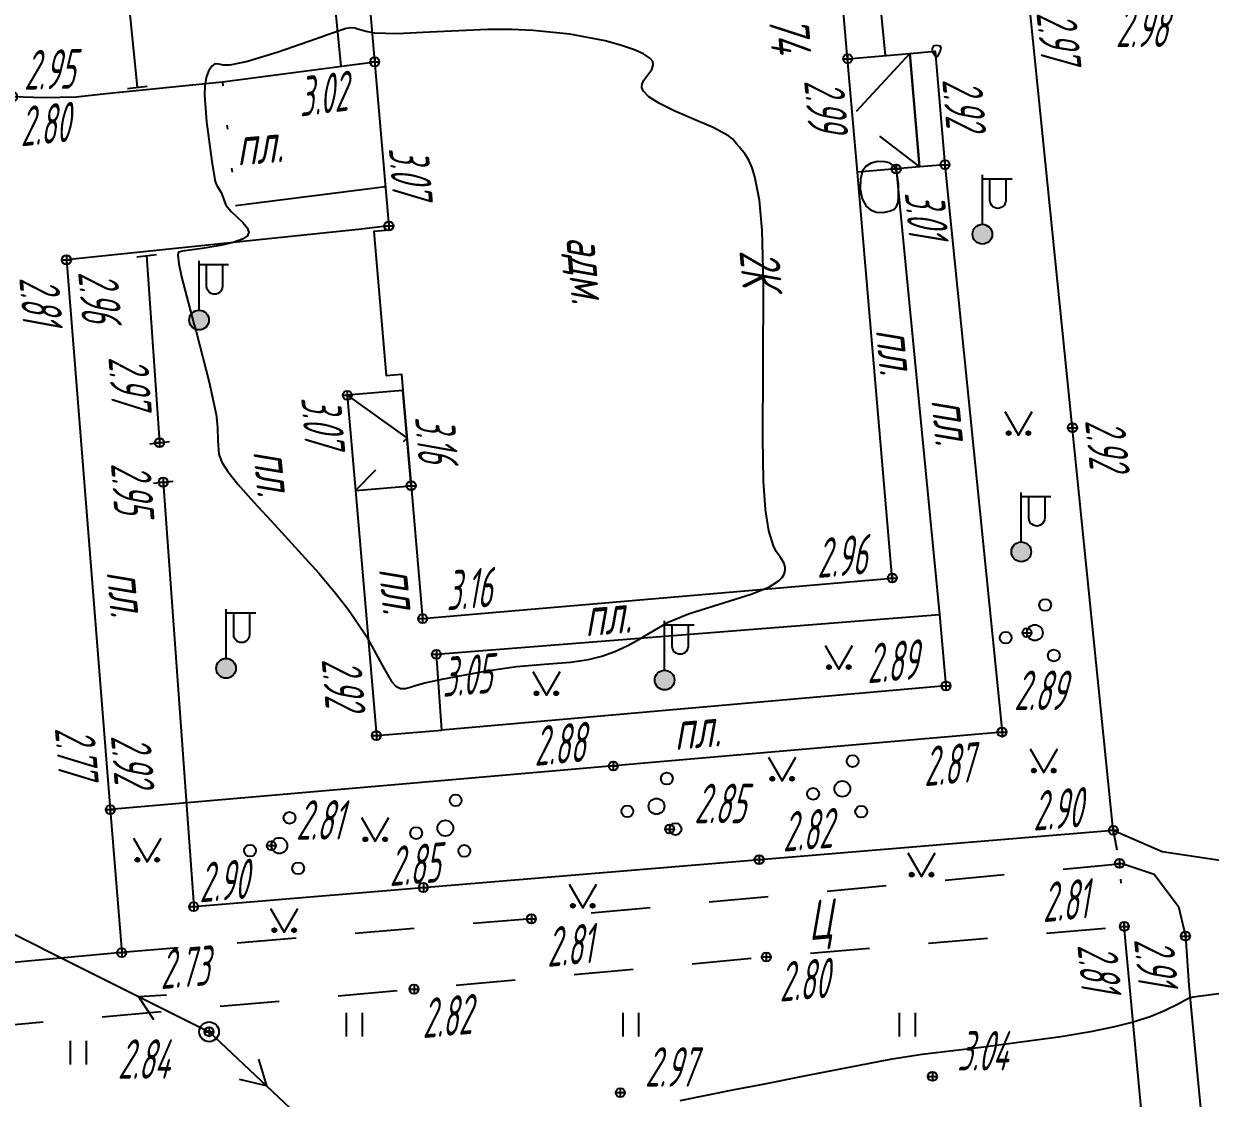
# Model space of a CAD drawing. Extents: x 1233805 to 1234355, y 654698 to 655114.
# Drawn here: x 1233992.51 to 1234022.54, y 654780.51 to 654807.73 of the extents above; entities that cross this region are included whole.
import ezdxf

# ---------------------------------------------------------------- set-up
doc = ezdxf.new("R2010")
doc.units = 0
for name, pattern in [('ИИDash_05_15', [2, 0.5, -1.5]), ('ИИDash_15_15', [3, 1.5, -1.5]), ('ИИDash_20_10', [3, 2, -1]), ('ИИDot', [1, 0, -1])]:
    doc.linetypes.add(name, pattern=pattern)
for name, color, linetype, lineweight in [('ИИ_ГОРИЗОНТАЛИ_ОСН', 32, 'Continuous', 25), ('ИИ_ДОРОГИ_АД', 7, 'Continuous', 25), ('ИИ_ЛЭП_НН', 250, 'Continuous', 25), ('ИИ_ОГРАДЫ', 7, 'Continuous', 25), ('ИИ_ОТМЕТКИ', 7, 'Continuous', 25), ('ИИ_СТРОЕНИЕ', 7, 'Continuous', 25), ('ИИ_ТРУБОПРОВОДЫ', 7, 'Continuous', 25), ('ИИ_УГОДЬЯ', 7, 'Continuous', 25)]:
    doc.layers.add(name, color=color, linetype=linetype, lineweight=lineweight)
doc.styles.add('VNIPISIMPLEXCUR', font='simplex.shx', dxfattribs={"width": 0.8, "oblique": 15})
doc.styles.add('ГОСТ 2.304 КУРСИВ', font='cs_gost2304.shx', dxfattribs={"oblique": 15})
doc.linetypes.add('ИИ054741_6', pattern='A,2,-0.5,[35,3dservice.shx,S=1,R=0,X=0,Y=0],-0.5,2', length=5)
doc.linetypes.add('ИИ054751', pattern='A,2.5,[1,3dservice.shx,S=0.8,R=0,X=0,Y=0],2.5', length=5)

# ---------------------------------------------------------------- blocks, each defined once
blk = doc.blocks.new('ИИ05401')
at = {"color": 0, "linetype": 'Continuous', "lineweight": 25}
for points in [[(-0.4, 1.2), (-0.4, 0)], [(0.4, 1.2), (0.4, 0)]]:
    blk.add_lwpolyline(points, dxfattribs=at)
blk = doc.blocks.new('ИИ05394')
at = {"color": 0, "linetype": 'Continuous', "lineweight": 25}
for centre, radius in [((0.52, 1.407), 0.3), ((-1.479, -0.253), 0.3), ((0, 0), 0.4), ((0.958, -1.154), 0.3)]:
    blk.add_circle(centre, radius, dxfattribs=at)
blk = doc.blocks.new('ИИ05416')
at = {"linetype": 'Continuous', "lineweight": 25}
h = blk.add_hatch(color=0, dxfattribs=at)
edge = h.paths.add_edge_path()
edge.add_arc((-0.5, 0.1), 0.1, 0, 360)
h = blk.add_hatch(color=0, dxfattribs=at)
edge = h.paths.add_edge_path()
edge.add_arc((0.5, 0.1), 0.1, 0, 360)
at = {"color": 0, "linetype": 'Continuous', "lineweight": 25}
blk.add_lwpolyline([(-0.693, 1.2), (0, 0), (0.693, 1.2)], dxfattribs=at)
for centre in [(-0.5, 0.1), (0.5, 0.1)]:
    blk.add_circle(centre, 0.1, dxfattribs=at)
blk = doc.blocks.new('ИИ051081')
at = {"linetype": 'Continuous', "lineweight": 25}
blk.add_hatch(color=0, dxfattribs=at).paths.add_polyline_path([(-0.05, 0, 1), (0.05, 0, 1)])
at = {"color": 0, "linetype": 'Continuous', "lineweight": 25}
for radius in [0.5, 0.05]:
    blk.add_circle((0, 0), radius, dxfattribs=at)
blk = doc.blocks.new('ИИ051144')
at = {"color": 0, "linetype": 'Continuous', "lineweight": 25, "flags": 128}
for points in [[(2.775, 0.707), (4, 0), (2.775, -0.707)], [(4, 0), (0, 0)]]:
    blk.add_lwpolyline(points, dxfattribs=at)
blk = doc.blocks.new('ИИ0511013')
at = {"linetype": 'Continuous', "lineweight": 25}
h = blk.add_hatch(color=0, dxfattribs=at)
edge = h.paths.add_edge_path()
edge.add_arc((0, 0), 0.5, 0, 360)
at = {"color": 0, "linetype": 'Continuous', "lineweight": 25, "flags": 128}
for points in [[(0, 0.5), (0, 3)], [(0, 2.806), (1.5, 2.806)], [(1.184, 2.806), (1.184, 1.706), (1.174, 1.617), (1.144, 1.532), (1.096, 1.456), (1.033, 1.393), (0.957, 1.345), (0.873, 1.316), (0.784, 1.306), (0.695, 1.316), (0.61, 1.345), (0.534, 1.393), (0.471, 1.456), (0.423, 1.532), (0.394, 1.617), (0.384, 1.706), (0.384, 2.806)]]:
    blk.add_lwpolyline(points, dxfattribs=at)
at = {"color": 0, "linetype": 'Continuous', "lineweight": 25}
blk.add_circle((0, 0), 0.5, dxfattribs=at)
blk = doc.blocks.new('ИИ051171')
at = {"color": 0, "linetype": 'Continuous', "lineweight": 25, "flags": 128}
blk.add_lwpolyline([(0.707, -0.707), (-0.707, 0.707)], dxfattribs=at)
at = {"color": 0, "linetype": 'Continuous', "lineweight": 25}
blk.add_circle((0, 0), 1, dxfattribs=at)
at = {"color": 0, "linetype": 'Continuous', "style": 'VNIPISIMPLEXCUR', "oblique": 15, "width": 0.8}
for tag, p in [('NUMBER', (1.7, -1)), ('HATCH', (1.7, -4.4)), ('HEIGHT', (1.7, -7.8)), ('TOP1', (1.7, -11.2)), ('TOP2', (1.7, -14.6)), ('TOP3', (1.7, -18)), ('TOP4', (1.7, -21.4)), ('TOP5', (1.7, -24.8)), ('BOTTOM', (1.7, -28.2))]:
    blk.add_attdef(tag, p, '', height=2, dxfattribs=at)
blk = doc.blocks.new('PICKET')
at = {"color": 0, "linetype": 'Continuous', "lineweight": 25}
for p, q in [((-0.23, 0), (0.23, 0)), ((0, 0.23), (0, -0.23))]:
    blk.add_line(p, q, dxfattribs=at)
blk.add_circle((0, 0), 0.23, dxfattribs=at)
at = {"color": 0, "linetype": 'Continuous', "style": 'VNIPISIMPLEXCUR', "oblique": 15, "width": 0.8}
blk.add_attdef('OTMETKA', (1.25, 0.3), '', height=2, dxfattribs=at)
at = {"color": 8, "linetype": 'Continuous', "style": 'VNIPISIMPLEXCUR', "oblique": 15, "width": 0.8, "flags": 1}
blk.add_attdef('NOMER', (1.25, -2.7), '', height=2, dxfattribs=at)

msp = doc.modelspace()

# ---------------------------------------------------------------- linework, layer by layer
at = {"layer": 'ИИ_ГОРИЗОНТАЛИ_ОСН', "elevation": 3, "flags": 128}
for points in [[(1233997.765, 654802.957), (1233997.876, 654802.857), (1233998.064, 654802.682), (1233998.165, 654802.553), (1233998.2, 654802.444), (1233998.168, 654802.354), (1233998.041, 654802.265), (1233997.81, 654802.183), (1233997.481, 654802.108), (1233997.018, 654802.034), (1233996.523, 654801.964), (1233996.487, 654801.959), (1233996.419, 654801.936), (1233996.404, 654801.862), (1233996.429, 654801.648), (1233996.5, 654801.314), (1233996.815, 654800.123), (1233996.867, 654799.933), (1233997.203, 654798.644), (1233997.373, 654797.83), (1233997.411, 654797.498), (1233997.421, 654797.157), (1233997.445, 654796.823), (1233997.521, 654796.62), (1233997.672, 654796.381), (1233997.926, 654796.062), (1233998.32, 654795.618), (1233998.766, 654795.137), (1233999.974, 654793.808), (1234000.398, 654793.305), (1234000.736, 654792.872), (1234001.175, 654792.218), (1234001.577, 654791.481), (1234001.812, 654791.062), (1234001.922, 654790.945), (1234002.041, 654790.888), (1234002.17, 654790.885), (1234002.346, 654790.937), (1234002.392, 654790.953), (1234002.656, 654791.028), (1234003.129, 654791.129), (1234003.229, 654791.149), (1234003.277, 654791.159), (1234004.226, 654791.339), (1234004.98, 654791.444), (1234005.688, 654791.501), (1234006.35, 654791.554), (1234006.802, 654791.622), (1234007.136, 654791.706), (1234007.467, 654791.824), (1234007.798, 654791.974), (1234008.134, 654792.161), (1234008.328, 654792.282), (1234008.819, 654792.566), (1234009.333, 654792.78), (1234010.107, 654793.023), (1234010.917, 654793.277), (1234011.385, 654793.467), (1234011.625, 654793.621), (1234011.705, 654793.702), (1234011.757, 654793.787), (1234011.783, 654793.874), (1234011.782, 654793.964), (1234011.754, 654794.058), (1234011.699, 654794.156), (1234011.652, 654794.22), (1234011.557, 654794.356), (1234011.485, 654794.498), (1234011.368, 654794.88), (1234011.285, 654795.425), (1234011.235, 654796.137), (1234011.215, 654797.227), (1234011.225, 654799.012), (1234011.234, 654801.173), (1234011.198, 654802.496), (1234011.128, 654803.255), (1234011.015, 654803.847), (1234010.944, 654804.077), (1234010.863, 654804.269), (1234010.771, 654804.424), (1234010.654, 654804.565), (1234010.627, 654804.595), (1234010.553, 654804.687), (1234010.456, 654804.8), (1234010.346, 654804.889), (1234009.962, 654805.093), (1234009.575, 654805.258), (1234008.989, 654805.511), (1234008.6, 654805.703), (1234008.331, 654805.874), (1234008.185, 654806.022), (1234008.153, 654806.109), (1234008.16, 654806.201), (1234008.205, 654806.299), (1234008.301, 654806.428), (1234008.402, 654806.569), (1234008.441, 654806.672), (1234008.427, 654806.767), (1234008.358, 654806.857), (1234008.195, 654806.965), (1234007.944, 654807.076), (1234007.616, 654807.186), (1234007.225, 654807.289), (1234006.333, 654807.457), (1234005.4, 654807.555), (1234004.854, 654807.577), (1234004.258, 654807.578), (1234002.782, 654807.51), (1234001.947, 654807.468), (1234001.385, 654807.489), (1234001.176, 654807.525), (1234000.985, 654807.583), (1234000.888, 654807.613), (1234000.789, 654807.622), (1234000.67, 654807.602), (1234000.198, 654807.443), (1234000.084, 654807.402), (1233998.948, 654807.005), (1233998.174, 654806.768), (1233997.719, 654806.678), (1233997.564, 654806.674), (1233997.441, 654806.698), (1233997.439, 654806.699), (1233997.342, 654806.712), (1233997.264, 654806.649), (1233997.183, 654806.523), (1233997.126, 654806.36), (1233997.092, 654806.156), (1233997.082, 654805.912), (1233997.129, 654805.239), (1233997.268, 654804.232), (1233997.342, 654803.769), (1233997.344, 654803.757), (1233997.345, 654803.752), (1233997.381, 654803.649), (1233997.458, 654803.519), (1233997.499, 654803.452), (1233997.559, 654803.298), (1233997.561, 654803.288), (1233997.62, 654803.129), (1233997.765, 654802.957)], [(1234015.627, 654807.171), (1234015.62, 654807.171), (1234015.559, 654807.169), (1234015.525, 654807.151), (1234015.499, 654807.095), (1234015.501, 654807.028), (1234015.558, 654806.934), (1234015.575, 654806.913), (1234015.583, 654806.903), (1234015.612, 654806.877), (1234015.642, 654806.901), (1234015.703, 654807.015), (1234015.728, 654807.111), (1234015.705, 654807.156), (1234015.631, 654807.17), (1234015.627, 654807.171)], [(1234014.45, 654802.983), (1234014.543, 654803.03), (1234014.603, 654803.095), (1234014.636, 654803.183), (1234014.652, 654803.318), (1234014.65, 654803.668), (1234014.61, 654803.952), (1234014.568, 654804.067), (1234014.508, 654804.147), (1234014.424, 654804.199), (1234014.308, 654804.229), (1234014.122, 654804.233), (1234013.958, 654804.194), (1234013.83, 654804.114), (1234013.742, 654803.997), (1234013.684, 654803.792), (1234013.68, 654803.539), (1234013.732, 654803.294), (1234013.829, 654803.108), (1234013.943, 654803.008), (1234014.09, 654802.953), (1234014.268, 654802.944), (1234014.45, 654802.983)]]:
    msp.add_lwpolyline(points, close=True, dxfattribs=at)
msp.add_lwpolyline([(1234023.022, 654783.186), (1234022.109, 654783.073), (1234021.991, 654783.036), (1234021.806, 654782.939), (1234021.731, 654782.897), (1234021.386, 654782.722), (1234021.017, 654782.572), (1234020.594, 654782.436), (1234020.122, 654782.315), (1234019.513, 654782.191), (1234018.757, 654782.065), (1234016.812, 654781.805), (1234016.248, 654781.74), (1234015.247, 654781.617), (1234014.44, 654781.492), (1234012.304, 654781.078), (1234011.262, 654780.87), (1234010.492, 654780.72), (1234009.117, 654780.448)], dxfattribs=at)
at = {"layer": 'ИИ_ДОРОГИ_АД', "flags": 128}
for points in [[(1234000.541, 654806.648), (1234000.244, 654809.664), (1234013.935, 654810.812), (1234014.313, 654806.92)], [(1233992.228, 654805.88), (1233993.016, 654805.853), (1233993.83, 654805.875), (1233994.59, 654805.957), (1233997.533, 654806.252), (1234001.391, 654806.76)], [(1233981.255, 654804.165), (1233976.201, 654797.474), (1233977.097, 654780.583), (1233977.198, 654778.809), (1233977.443, 654774.406), (1233988.26, 654775.245), (1233999.428, 654776.096), (1234012.021, 654777.044), (1234021.026, 654777.722), (1234020.367, 654784.861)], [(1234015.827, 654804.155), (1234017.273, 654789.783), (1233994.697, 654787.822)], [(1234014.592, 654804.048), (1234015.688, 654792.762)], [(1233997.869, 654803.123), (1234001.662, 654803.6)], [(1234001.748, 654802.605), (1234000.983, 654802.516), (1233993.587, 654801.745), (1233994.697, 654787.822), (1233994.986, 654784.199), (1233985.298, 654783.309)], [(1234000.904, 654795.903), (1234001.433, 654789.697), (1234003.089, 654789.837)], [(1234020.316, 654786.444), (1234020.388, 654786.429), (1234021.121, 654786.184), (1234021.742, 654785.37), (1234021.915, 654784.616), (1234022.001, 654783.369), (1234022.389, 654779.292), (1234022.526, 654777.786), (1234027.499, 654778.201), (1234029.787, 654778.344), (1234029.756, 654779.381), (1234033.756, 654779.669), (1234033.834, 654778.694), (1234041.689, 654779.253), (1234041.626, 654780.296), (1234045.75, 654780.563), (1234045.789, 654779.562), (1234058.144, 654780.443)]]:
    msp.add_lwpolyline(points, dxfattribs=at)
at = {"layer": 'ИИ_ДОРОГИ_АД', "linetype": 'ИИDot', "flags": 128}
for points in [[(1233997.533, 654806.252), (1233997.869, 654803.123)], [(1234020.367, 654784.861), (1234020.245, 654786.459), (1234020.316, 654786.444)]]:
    msp.add_lwpolyline(points, dxfattribs=at)
at = {"layer": 'ИИ_ДОРОГИ_АД', "flags": 128}
msp.add_lwpolyline([(1234003.089, 654789.837), (1234002.953, 654791.756), (1234015.688, 654792.762), (1234015.85, 654790.955)], close=True, dxfattribs=at)
at = {"layer": 'ИИ_ДОРОГИ_АД', "linetype": 'ИИDash_15_15', "flags": 128}
for points in [[(1234020.316, 654786.444), (1234005.358, 654785.054), (1233994.986, 654784.199)], [(1233977.198, 654778.809), (1233982.719, 654781.603), (1233987.733, 654781.976), (1234002.385, 654783.273), (1234011.303, 654784.089), (1234020.367, 654784.861)]]:
    msp.add_lwpolyline(points, dxfattribs=at)
at = {"layer": 'ИИ_ЛЭП_НН', "flags": 128}
msp.add_lwpolyline([(1233971.971, 654794.822), (1233997.198, 654782.193), (1234032.639, 654748.781)], dxfattribs=at)
at = {"layer": 'ИИ_ОГРАДЫ', "linetype": 'ИИ054741_6'}
for points in [[(1233996.036, 654796.114), (1233996.808, 654785.365), (1234020.088, 654787.297), (1234017.326, 654814.536), (1233994.756, 654812.313), (1233995.378, 654806.117)], [(1233995.616, 654801.852), (1233995.942, 654797.117)]]:
    msp.add_lwpolyline(points, dxfattribs=at)
at = {"layer": 'ИИ_ОГРАДЫ', "flags": 128}
for points in [[(1233995.129, 654806.089), (1233995.626, 654806.144)], [(1233995.367, 654801.824), (1233995.864, 654801.879)], [(1233995.694, 654797.089), (1233996.191, 654797.144)], [(1233995.787, 654796.087), (1233996.284, 654796.142)]]:
    msp.add_lwpolyline(points, dxfattribs=at)
at = {"layer": 'ИИ_ОГРАДЫ', "linetype": 'ИИ054751', "flags": 128}
msp.add_lwpolyline([(1234020.088, 654787.297), (1234021.329, 654786.762), (1234027.341, 654785.859), (1234029.448, 654786.818)], dxfattribs=at)
at = {"layer": 'ИИ_СТРОЕНИЕ'}
for points in [[(1234001.22, 654808.748), (1234001.757, 654802.494), (1234001.364, 654802.46), (1234001.679, 654798.818), (1234002.07, 654798.851), (1234002.106, 654798.437), (1234002.313, 654796.025), (1234002.603, 654792.659), (1234014.491, 654793.685), (1234013.608, 654803.963), (1234013.361, 654806.838), (1234013.108, 654809.774)], [(1234014.937, 654806.974), (1234015.185, 654804.099), (1234013.608, 654803.963), (1234013.361, 654806.838)], [(1234015.185, 654804.099), (1234014.937, 654806.974), (1234015.579, 654807.029), (1234015.827, 654804.155)], [(1234000.695, 654798.315), (1234000.904, 654795.903), (1234002.313, 654796.025), (1234002.106, 654798.437)]]:
    msp.add_lwpolyline(points, close=True, dxfattribs=at)
at = {"layer": 'ИИ_СТРОЕНИЕ', "linetype": 'ИИDash_20_10', "flags": 128}
for points in [[(1234014.937, 654806.974), (1234013.484, 654805.4), (1234015.185, 654804.099)], [(1234000.695, 654798.315), (1234002.21, 654797.231), (1234000.904, 654795.903)]]:
    msp.add_lwpolyline(points, dxfattribs=at)
at = {"layer": 'ИИ_УГОДЬЯ', "linetype": 'ИИDash_05_15', "flags": 128}
msp.add_lwpolyline([(1234020.088, 654787.297), (1234020.245, 654786.459)], dxfattribs=at)

# ---------------------------------------------------------------- block references
at = {"layer": 'ИИ_ЛЭП_НН', "xscale": 0.5, "yscale": 0.5, "zscale": 0.5}
for name, p in [('ИИ0511013', (1234016.774, 654802.395, -11.67)), ('ИИ0511013', (1233996.943, 654800.22, -11.67)), ('ИИ0511013', (1234017.759, 654794.35, -11.67)), ('ИИ0511013', (1233997.628, 654791.399, -11.67)), ('ИИ0511013', (1234008.73, 654791.101, -11.67)), ('ИИ051081', (1233997.198, 654782.193))]:
    msp.add_blockref(name, p, dxfattribs=at)
at = {"layer": 'ИИ_ЛЭП_НН', "xscale": 0.4999999999999997, "yscale": 0.4999999999999997, "zscale": 0.4999999999999997}
for rotation in [153.4061376393955, 316.6875793515755]:
    msp.add_blockref('ИИ051144', (1233997.198, 654782.193), dxfattribs=dict(at, rotation=rotation))
at = {"layer": 'ИИ_ОТМЕТКИ'}
ref = msp.add_blockref('PICKET', (1234017.928, 654808.606, 2.967), dxfattribs=dict(at, xscale=0.5, yscale=0.5, zscale=0.5))
ref.add_attrib('OTMETKA', '2.97', (1234018.14, 654807.999, 2.967), dxfattribs={"layer": '0', "color": 0, "linetype": 'Continuous', "height": 1, "rotation": 275.7896, "style": 'ГОСТ 2.304 КУРСИВ', "oblique": 15, "width": 0.65})
ref = msp.add_blockref('PICKET', (1234013.361, 654806.838, 2.988), dxfattribs=dict(at, xscale=0.5, yscale=0.5, zscale=0.5))
ref.add_attrib('OTMETKA', '2.99', (1234012.261, 654806.28, 2.988), dxfattribs={"layer": '0', "color": 0, "linetype": 'Continuous', "height": 1, "rotation": 274.9114, "style": 'ГОСТ 2.304 КУРСИВ', "oblique": 15, "width": 0.65})
ref = msp.add_blockref('PICKET', (1234001.391, 654806.76, 3.024), dxfattribs=dict(at, xscale=0.5, yscale=0.5, zscale=0.5))
ref.add_attrib('OTMETKA', '3.02', (1233999.506, 654805.368, 3.024), dxfattribs={"layer": '0', "color": 0, "linetype": 'Continuous', "height": 1, "rotation": 7.5039, "style": 'ГОСТ 2.304 КУРСИВ', "oblique": 15, "width": 0.65})
ref = msp.add_blockref('PICKET', (1234015.827, 654804.155, 2.924), dxfattribs=dict(at, xscale=0.5, yscale=0.5, zscale=0.5))
ref.add_attrib('OTMETKA', '2.92', (1234015.757, 654806.309, 2.924), dxfattribs={"layer": '0', "color": 0, "linetype": 'Continuous', "height": 1, "rotation": 274.9315, "style": 'ГОСТ 2.304 КУРСИВ', "oblique": 15, "width": 0.65})
ref = msp.add_blockref('PICKET', (1233992.228, 654805.88, 2.804), dxfattribs=dict(at, xscale=0.5, yscale=0.5, zscale=0.5))
ref.add_attrib('OTMETKA', '2.80', (1233992.435, 654804.617, 2.804), dxfattribs={"layer": '0', "color": 0, "linetype": 'Continuous', "height": 1, "rotation": 5.7269, "style": 'ГОСТ 2.304 КУРСИВ', "oblique": 15, "width": 0.65})
ref = msp.add_blockref('PICKET', (1234001.748, 654802.605, 3.073), dxfattribs=dict(at, xscale=0.5, yscale=0.5, zscale=0.5))
ref.add_attrib('OTMETKA', '3.07', (1234001.743, 654804.568, 3.073), dxfattribs={"layer": '0', "color": 0, "linetype": 'Continuous', "height": 1, "rotation": 274.9114, "style": 'ГОСТ 2.304 КУРСИВ', "oblique": 15, "width": 0.65})
ref = msp.add_blockref('PICKET', (1234014.592, 654804.048, 3.005), dxfattribs=dict(at, xscale=0.5, yscale=0.5, zscale=0.5))
ref.add_attrib('OTMETKA', '3.01', (1234014.802, 654803.44, 3.005), dxfattribs={"layer": '0', "color": 0, "linetype": 'Continuous', "height": 1, "rotation": 275.5464, "style": 'ГОСТ 2.304 КУРСИВ', "oblique": 15, "width": 0.65})
ref = msp.add_blockref('PICKET', (1233993.587, 654801.745, 2.814), dxfattribs=dict(at, xscale=0.5, yscale=0.5, zscale=0.5))
ref.add_attrib('OTMETKA', '2.81', (1233992.392, 654801.289, 2.814), dxfattribs={"layer": '0', "color": 0, "linetype": 'Continuous', "height": 1, "rotation": 274.5589, "style": 'ГОСТ 2.304 КУРСИВ', "oblique": 15, "width": 0.65})
ref = msp.add_blockref('PICKET', (1233995.942, 654797.117, 2.968), dxfattribs=dict(at, xscale=0.5, yscale=0.5, zscale=0.5))
ref.add_attrib('OTMETKA', '2.97', (1233994.649, 654799.278, 2.968), dxfattribs={"layer": '0', "color": 0, "linetype": 'Continuous', "height": 1, "rotation": 273.9449, "style": 'ГОСТ 2.304 КУРСИВ', "oblique": 15, "width": 0.65})
ref = msp.add_blockref('PICKET', (1234000.695, 654798.315, 3.067), dxfattribs=dict(at, xscale=0.5, yscale=0.5, zscale=0.5))
ref.add_attrib('OTMETKA', '3.07', (1233999.524, 654798.25, 3.067), dxfattribs={"layer": '0', "color": 0, "linetype": 'Continuous', "height": 1, "rotation": 274.9315, "style": 'ГОСТ 2.304 КУРСИВ', "oblique": 15, "width": 0.65})
ref = msp.add_blockref('PICKET', (1234002.313, 654796.025, 3.159), dxfattribs=dict(at, xscale=0.5, yscale=0.5, zscale=0.5))
ref.add_attrib('OTMETKA', '3.16', (1234002.406, 654797.758, 3.159), dxfattribs={"layer": '0', "color": 0, "linetype": 'Continuous', "height": 1, "rotation": 274.8749, "style": 'ГОСТ 2.304 КУРСИВ', "oblique": 15, "width": 0.65})
ref = msp.add_blockref('PICKET', (1234019.055, 654797.493, 2.921), dxfattribs=dict(at, xscale=0.5, yscale=0.5, zscale=0.5))
ref.add_attrib('OTMETKA', '2.92', (1234019.37, 654797.675, 2.921), dxfattribs={"layer": '0', "color": 0, "linetype": 'Continuous', "height": 1, "rotation": 275.7896, "style": 'ГОСТ 2.304 КУРСИВ', "oblique": 15, "width": 0.65})
ref = msp.add_blockref('PICKET', (1233996.036, 654796.114, 2.952), dxfattribs=dict(at, xscale=0.5, yscale=0.5, zscale=0.5))
ref.add_attrib('OTMETKA', '2.95', (1233994.711, 654796.584, 2.952), dxfattribs={"layer": '0', "color": 0, "linetype": 'Continuous', "height": 1, "rotation": 274.1089, "style": 'ГОСТ 2.304 КУРСИВ', "oblique": 15, "width": 0.65})
ref = msp.add_blockref('PICKET', (1234014.491, 654793.685, 2.956), dxfattribs=dict(at, xscale=0.5, yscale=0.5, zscale=0.5))
ref.add_attrib('OTMETKA', '2.96', (1234012.596, 654793.685, 2.956), dxfattribs={"layer": '0', "color": 0, "linetype": 'Continuous', "height": 1, "rotation": 4.9315, "style": 'ГОСТ 2.304 КУРСИВ', "oblique": 15, "width": 0.65})
ref = msp.add_blockref('PICKET', (1234002.603, 654792.659, 3.159), dxfattribs=dict(at, xscale=0.5, yscale=0.5, zscale=0.5))
ref.add_attrib('OTMETKA', '3.16', (1234003.213, 654792.862, 3.159), dxfattribs={"layer": '0', "color": 0, "linetype": 'Continuous', "height": 1, "rotation": 4.9315, "style": 'ГОСТ 2.304 КУРСИВ', "oblique": 15, "width": 0.65})
ref = msp.add_blockref('PICKET', (1234017.903, 654792.301, 2.89), dxfattribs=dict(at, xscale=0.5, yscale=0.5, zscale=0.5))
ref.add_attrib('OTMETKA', '2.89', (1234017.576, 654790.342, 2.89), dxfattribs={"layer": '0', "color": 0, "linetype": 'Continuous', "height": 1, "style": 'ГОСТ 2.304 КУРСИВ', "oblique": 15, "width": 0.65})
ref = msp.add_blockref('PICKET', (1234015.85, 654790.955, 2.89), dxfattribs=dict(at, xscale=0.5, yscale=0.5, zscale=0.5))
ref.add_attrib('OTMETKA', '2.89', (1234013.871, 654791.018, 2.89), dxfattribs={"layer": '0', "color": 0, "linetype": 'Continuous', "height": 1, "rotation": 5.0048, "style": 'ГОСТ 2.304 КУРСИВ', "oblique": 15, "width": 0.65})
ref = msp.add_blockref('PICKET', (1234002.953, 654791.756, 3.048), dxfattribs=dict(at, xscale=0.5, yscale=0.5, zscale=0.5))
ref.add_attrib('OTMETKA', '3.05', (1234003.112, 654790.671, 3.048), dxfattribs={"layer": '0', "color": 0, "linetype": 'Continuous', "height": 1, "rotation": 4.9315, "style": 'ГОСТ 2.304 КУРСИВ', "oblique": 15, "width": 0.65})
ref = msp.add_blockref('PICKET', (1234001.433, 654789.697, 2.92), dxfattribs=dict(at, xscale=0.5, yscale=0.5, zscale=0.5))
ref.add_attrib('OTMETKA', '2.92', (1234000.045, 654791.626, 2.92), dxfattribs={"layer": '0', "color": 0, "linetype": 'Continuous', "height": 1, "rotation": 274.8749, "style": 'ГОСТ 2.304 КУРСИВ', "oblique": 15, "width": 0.65})
ref = msp.add_blockref('PICKET', (1233994.697, 654787.822, 2.768), dxfattribs=dict(at, xscale=0.5, yscale=0.5, zscale=0.5))
ref.add_attrib('OTMETKA', '2.77', (1233993.292, 654789.881, 2.768), dxfattribs={"layer": '0', "color": 0, "linetype": 'Continuous', "height": 1, "rotation": 274.5589, "style": 'ГОСТ 2.304 КУРСИВ', "oblique": 15, "width": 0.65})
ref = msp.add_blockref('PICKET', (1234007.428, 654788.927, 2.881), dxfattribs=dict(at, xscale=0.5, yscale=0.5, zscale=0.5))
ref.add_attrib('OTMETKA', '2.88', (1234005.439, 654788.926, 2.881), dxfattribs={"layer": '0', "color": 0, "linetype": 'Continuous', "height": 1, "rotation": 4.9645, "style": 'ГОСТ 2.304 КУРСИВ', "oblique": 15, "width": 0.65})
ref = msp.add_blockref('PICKET', (1234017.273, 654789.783, 2.866), dxfattribs=dict(at, xscale=0.5, yscale=0.5, zscale=0.5))
ref.add_attrib('OTMETKA', '2.87', (1234015.305, 654788.411, 2.866), dxfattribs={"layer": '0', "color": 0, "linetype": 'Continuous', "height": 1, "rotation": 4.9645, "style": 'ГОСТ 2.304 КУРСИВ', "oblique": 15, "width": 0.65})
ref = msp.add_blockref('PICKET', (1234008.854, 654787.327, 2.851), dxfattribs=dict(at, xscale=0.5, yscale=0.5, zscale=0.5))
ref.add_attrib('OTMETKA', '2.85', (1234009.479, 654787.477, 2.851), dxfattribs={"layer": '0', "color": 0, "linetype": 'Continuous', "height": 1, "style": 'ГОСТ 2.304 КУРСИВ', "oblique": 15, "width": 0.65})
ref = msp.add_blockref('PICKET', (1234020.088, 654787.297, 2.9), dxfattribs=dict(at, xscale=0.5, yscale=0.5, zscale=0.5))
ref.add_attrib('OTMETKA', '2.90', (1234018.066, 654787.284, 2.9), dxfattribs={"layer": '0', "color": 0, "linetype": 'Continuous', "height": 1, "rotation": 4.7451, "style": 'ГОСТ 2.304 КУРСИВ', "oblique": 15, "width": 0.65})
ref = msp.add_blockref('PICKET', (1233998.774, 654786.909, 2.811), dxfattribs=dict(at, xscale=0.5, yscale=0.5, zscale=0.5))
ref.add_attrib('OTMETKA', '2.81', (1233999.399, 654787.059, 2.811), dxfattribs={"layer": '0', "color": 0, "linetype": 'Continuous', "height": 1, "style": 'ГОСТ 2.304 КУРСИВ', "oblique": 15, "width": 0.65})
ref = msp.add_blockref('PICKET', (1234011.122, 654786.553, 2.823), dxfattribs=dict(at, xscale=0.5, yscale=0.5, zscale=0.5))
ref.add_attrib('OTMETKA', '2.82', (1234011.732, 654786.754, 2.823), dxfattribs={"layer": '0', "color": 0, "linetype": 'Continuous', "height": 1, "rotation": 4.7451, "style": 'ГОСТ 2.304 КУРСИВ', "oblique": 15, "width": 0.65})
ref = msp.add_blockref('PICKET', (1234002.623, 654785.848, 2.847), dxfattribs=dict(at, xscale=0.5, yscale=0.5, zscale=0.5))
ref.add_attrib('OTMETKA', '2.85', (1234001.774, 654785.881, 2.847), dxfattribs={"layer": '0', "color": 0, "linetype": 'Continuous', "height": 1, "rotation": 4.7451, "style": 'ГОСТ 2.304 КУРСИВ', "oblique": 15, "width": 0.65})
ref = msp.add_blockref('PICKET', (1233996.808, 654785.365, 2.9), dxfattribs=dict(at, xscale=0.5, yscale=0.5, zscale=0.5))
ref.add_attrib('OTMETKA', '2.90', (1233996.957, 654785.469, 2.9), dxfattribs={"layer": '0', "color": 0, "linetype": 'Continuous', "height": 1, "rotation": 4.7451, "style": 'ГОСТ 2.304 КУРСИВ', "oblique": 15, "width": 0.65})
ref = msp.add_blockref('PICKET', (1234020.245, 654786.459, 2.811), dxfattribs=dict(at, xscale=0.5, yscale=0.5, zscale=0.5))
ref.add_attrib('OTMETKA', '2.81', (1234018.311, 654784.967, 2.811), dxfattribs={"layer": '0', "color": 0, "linetype": 'Continuous', "height": 1, "rotation": 5.3104, "style": 'ГОСТ 2.304 КУРСИВ', "oblique": 15, "width": 0.65})
ref = msp.add_blockref('PICKET', (1234005.358, 654785.054, 2.806), dxfattribs=dict(at, xscale=0.5, yscale=0.5, zscale=0.5))
ref.add_attrib('OTMETKA', '2.81', (1234005.763, 654783.834, 2.806), dxfattribs={"layer": '0', "color": 0, "linetype": 'Continuous', "height": 1, "rotation": 5.3104, "style": 'ГОСТ 2.304 КУРСИВ', "oblique": 15, "width": 0.65})
ref = msp.add_blockref('PICKET', (1234020.367, 654784.861, 2.806), dxfattribs=dict(at, xscale=0.5, yscale=0.5, zscale=0.5))
ref.add_attrib('OTMETKA', '2.81', (1234019.177, 654784.386, 2.806), dxfattribs={"layer": '0', "color": 0, "linetype": 'Continuous', "height": 1, "rotation": 275.2754, "style": 'ГОСТ 2.304 КУРСИВ', "oblique": 15, "width": 0.65})
ref = msp.add_blockref('PICKET', (1234021.915, 654784.616, 2.909), dxfattribs=dict(at, xscale=0.5, yscale=0.5, zscale=0.5))
ref.add_attrib('OTMETKA', '2.91', (1234020.612, 654784.531, 2.909), dxfattribs={"layer": '0', "color": 0, "linetype": 'Continuous', "height": 1, "rotation": 275.437, "style": 'ГОСТ 2.304 КУРСИВ', "oblique": 15, "width": 0.65})
ref = msp.add_blockref('PICKET', (1233994.986, 654784.199, 2.728), dxfattribs=dict(at, xscale=0.5, yscale=0.5, zscale=0.5))
ref.add_attrib('OTMETKA', '2.73', (1233995.974, 654783.272, 2.728), dxfattribs={"layer": '0', "color": 0, "linetype": 'Continuous', "height": 1, "rotation": 4.7073, "style": 'ГОСТ 2.304 КУРСИВ', "oblique": 15, "width": 0.65})
ref = msp.add_blockref('PICKET', (1234011.303, 654784.089, 2.803), dxfattribs=dict(at, xscale=0.5, yscale=0.5, zscale=0.5))
ref.add_attrib('OTMETKA', '2.80', (1234011.645, 654782.955, 2.803), dxfattribs={"layer": '0', "color": 0, "linetype": 'Continuous', "height": 1, "rotation": 4.8681, "style": 'ГОСТ 2.304 КУРСИВ', "oblique": 15, "width": 0.65})
ref = msp.add_blockref('PICKET', (1234002.385, 654783.273, 2.816), dxfattribs=dict(at, xscale=0.5, yscale=0.5, zscale=0.5))
ref.add_attrib('OTMETKA', '2.82', (1234002.607, 654782.031, 2.816), dxfattribs={"layer": '0', "color": 0, "linetype": 'Continuous', "height": 1, "rotation": 5.2224, "style": 'ГОСТ 2.304 КУРСИВ', "oblique": 15, "width": 0.65})
ref = msp.add_blockref('PICKET', (1233997.198, 654782.193, 2.84), dxfattribs=dict(at, xscale=0.5, yscale=0.5, zscale=0.5))
ref.add_attrib('OTMETKA', '2.84', (1233994.885, 654781.002, 2.84), dxfattribs={"layer": '0', "color": 0, "linetype": 'Continuous', "height": 1, "style": 'ГОСТ 2.304 КУРСИВ', "oblique": 15, "width": 0.65})
ref = msp.add_blockref('PICKET', (1234015.51, 654781.062, 3.041), dxfattribs=dict(at, xscale=0.5, yscale=0.5, zscale=0.5))
ref.add_attrib('OTMETKA', '3.04', (1234016.135, 654781.212, 3.041), dxfattribs={"layer": '0', "color": 0, "linetype": 'Continuous', "height": 1, "style": 'ГОСТ 2.304 КУРСИВ', "oblique": 15, "width": 0.65})
ref = msp.add_blockref('PICKET', (1234007.606, 654780.653, 2.966), dxfattribs=dict(at, xscale=0.5, yscale=0.5, zscale=0.5))
ref.add_attrib('OTMETKA', '2.97', (1234008.231, 654780.803, 2.966), dxfattribs={"layer": '0', "color": 0, "linetype": 'Continuous', "height": 1, "style": 'ГОСТ 2.304 КУРСИВ', "oblique": 15, "width": 0.65})
at = {"layer": 'ИИ_ТРУБОПРОВОДЫ'}
ref = msp.add_blockref('ИИ051171', (1234021.249, 654809.062, 2.98), dxfattribs=dict(at, xscale=0.5, yscale=0.5, zscale=0.5))
ref.add_attrib('HATCH', '2.98', (1234020.15, 654807.135, 2.98), dxfattribs={"layer": '0', "color": 0, "linetype": 'Continuous', "height": 1, "rotation": 360, "style": 'ГОСТ 2.304 КУРСИВ', "oblique": 15, "width": 0.65})
at = {"layer": 'ИИ_УГОДЬЯ', "xscale": 0.5, "yscale": 0.5, "zscale": 0.5}
for name, p in [('ИИ05416', (1234017.688, 654797.305)), ('ИИ05394', (1234018.103, 654792.301, -11.67)), ('ИИ05416', (1234013.14, 654791.381)), ('ИИ05416', (1234005.736, 654790.716)), ('ИИ05416', (1234018.328, 654788.758)), ('ИИ05416', (1234011.705, 654788.552)), ('ИИ05394', (1234013.228, 654788.346, -11.67)), ('ИИ05394', (1234008.525, 654787.904, -11.67)), ('ИИ05394', (1234003.179, 654787.352, -11.67)), ('ИИ05394', (1233998.974, 654786.909, -11.67)), ('ИИ05416', (1234001.404, 654787.018)), ('ИИ05416', (1233995.634, 654786.5)), ('ИИ05416', (1234015.234, 654786.124)), ('ИИ05416', (1234006.657, 654785.336)), ('ИИ05416', (1233999.1, 654784.715)), ('ИИ05401', (1234000.869, 654782.072)), ('ИИ05401', (1234007.869, 654782.072)), ('ИИ05401', (1234014.869, 654782.072)), ('ИИ05401', (1233993.884, 654781.363))]:
    msp.add_blockref(name, p, dxfattribs=at)

# ---------------------------------------------------------------- texts
at = {"layer": 'ИИ_ДОРОГИ_АД', "style": 'ГОСТ 2.304 КУРСИВ', "oblique": 15, "width": 0.8}
for s, rotation, p in [('пл.', 4.9315, (1233997.917, 654804.128)), ('пл.', 275.5464, (1234014.071, 654799.971)), ('пл.', 275.5464, (1234015.478, 654798.193)), ('пл.', 275.5464, (1233998.311, 654796.892)), ('пл.', 275.5464, (1233994.599, 654793.843)), ('пл.', 275.5464, (1234001.491, 654793.92)), ('пл.', 4.9315, (1234006.728, 654792.206)), ('пл.', 4.9315, (1234008.993, 654789.326)), ('Ц', 5.2538, (1234012.391, 654784.511))]:
    msp.add_text(s, height=1, rotation=rotation, dxfattribs=at).set_placement(p)
at = {"layer": 'ИИ_ОТМЕТКИ', "style": 'ГОСТ 2.304 КУРСИВ', "oblique": 15, "width": 0.65}
for s, rotation, p in [('2.95', 1.5677, (1233992.515, 654806.05)), ('2.96', 274.5589, (1233993.882, 654801.433)), ('2.92', 274.5589, (1233994.71, 654789.687))]:
    msp.add_text(s, height=1, rotation=rotation, dxfattribs=at).set_placement(p)
at = {"layer": 'ИИ_СТРОЕНИЕ', "style": 'ГОСТ 2.304 КУРСИВ', "oblique": 15, "width": 0.8}
for s, p in [('74', (1234011.362, 654807.898)), ('адм.', (1234006.235, 654802.323)), ('2К', (1234010.621, 654801.982))]:
    msp.add_text(s, height=1, rotation=274.9114, dxfattribs=at).set_placement(p)

doc.saveas('drawing.dxf')
